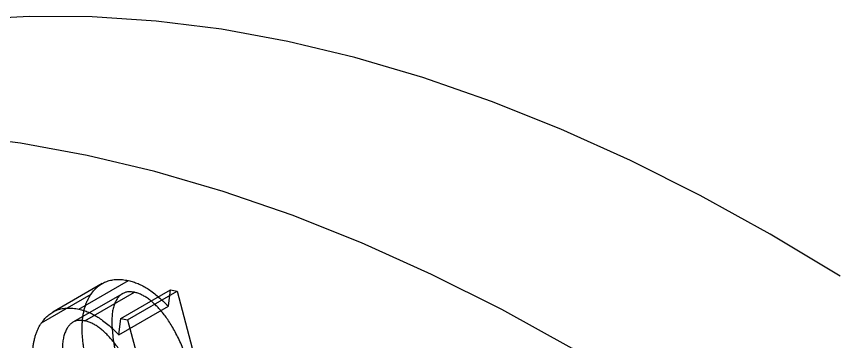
# Paper-space layout 'Sheet2' of a CAD drawing. Header units: inches. Extents: x 0 to 16.3, y 0 to 11.5.
# Drawn here: x 13.425 to 14.01, y 10.712 to 10.944 of the extents above; entities that cross this region are included whole.
import ezdxf

# ---------------------------------------------------------------- set-up
doc = ezdxf.new("R2010")
doc.units = ezdxf.units.IN
doc.header["$MEASUREMENT"] = 0

psp = doc.layouts.new('Sheet2')

# ---------------------------------------------------------------- linework, layer by layer
at = {"color": 7, "linetype": 'Continuous', "lineweight": 25}
for p, q in [((13.486587, 10.753694), (13.451231, 10.733284)), ((13.469956, 10.735367), (13.505311, 10.755778)), ((13.474187, 10.726997), (13.509542, 10.747407)), ((13.499933, 10.728713), (13.535289, 10.749123)), ((13.504706, 10.727695), (13.540061, 10.748105)), ((13.533825, 10.737418), (13.535289, 10.749123)), ((13.535289, 10.749123), (13.540061, 10.748105)), ((13.540061, 10.748105), (13.553676, 10.696644)), ((13.443247, 10.72564), (13.478602, 10.74605)), ((13.500986, 10.74643), (13.46563, 10.726019)), ((13.498469, 10.717008), (13.533825, 10.737418)), ((13.498469, 10.717008), (13.499933, 10.728713)), ((13.499933, 10.728713), (13.504706, 10.727695)), ((13.504706, 10.727695), (13.518321, 10.676234))]:
    psp.add_line(p, q, dxfattribs=at)
at = {"color": 7, "linetype": 'Continuous', "lineweight": 25, "flags": 128}
for points in [[(14.013369, 10.758894), (13.963397, 10.789005), (13.913425, 10.81659), (13.863549, 10.841596), (13.813864, 10.863974), (13.764466, 10.883683), (13.715448, 10.900684), (13.666906, 10.914945), (13.618932, 10.926438), (13.571618, 10.935141), (13.525054, 10.941038), (13.47933, 10.944117), (13.434533, 10.944373), (13.39075, 10.941805)], [(14.021873, 10.571605), (13.972238, 10.609154), (13.922312, 10.644341), (13.872193, 10.677099), (13.821975, 10.707364), (13.771758, 10.735078), (13.721638, 10.760187), (13.671713, 10.782643), (13.622078, 10.802402), (13.572829, 10.819426), (13.524063, 10.833682), (13.475873, 10.845142), (13.428352, 10.853785), (13.381594, 10.859593)]]:
    psp.add_lwpolyline(points, dxfattribs=at)
at = {"color": 7, "linetype": 'Continuous', "lineweight": 25}
for points, knots in [([(13.478602, 10.74605), (13.479385, 10.747122), (13.480926, 10.749232), (13.483651, 10.751771), (13.486604, 10.753826), (13.489834, 10.755311), (13.49331, 10.756285), (13.497065, 10.756654), (13.501061, 10.756559), (13.503883, 10.75604), (13.505311, 10.755778)], [0, 0, 0, 0, 0.1302659, 0.2562811, 0.3800323, 0.5030209, 0.6243837, 0.7470444, 0.8719707, 1, 1, 1, 1]), ([(13.505311, 10.755778), (13.506449, 10.755501), (13.508689, 10.754956), (13.512097, 10.753667), (13.515457, 10.752086), (13.518827, 10.75014), (13.522301, 10.747762), (13.525948, 10.74481), (13.529838, 10.741365), (13.532461, 10.738769), (13.533825, 10.737418)], [0, 0, 0, 0, 0.1217889, 0.2398384, 0.3551576, 0.4686389, 0.5860758, 0.7135427, 0.851015, 1, 1, 1, 1]), ([(13.509542, 10.747407), (13.508665, 10.747552), (13.506939, 10.747836), (13.504516, 10.747762), (13.502351, 10.74716), (13.500372, 10.746157), (13.498659, 10.744636), (13.497101, 10.74274), (13.49585, 10.740288), (13.494745, 10.737464), (13.493936, 10.734115), (13.493521, 10.730173), (13.493403, 10.725725), (13.493641, 10.720719), (13.494211, 10.715177), (13.495135, 10.709084), (13.496345, 10.702465), (13.497404, 10.69784), (13.497952, 10.695446)], [0, 0, 0, 0, 0.0480702, 0.0945404, 0.1407213, 0.1868609, 0.2342385, 0.2832607, 0.3351351, 0.3898315, 0.4480911, 0.5103331, 0.5776642, 0.6498949, 0.7281468, 0.81242, 0.9029097, 1, 1, 1, 1]), ([(13.547741, 10.697917), (13.547078, 10.699751), (13.545788, 10.703319), (13.543705, 10.708512), (13.541534, 10.713391), (13.539302, 10.71795), (13.53698, 10.722175), (13.534618, 10.726088), (13.532159, 10.729666), (13.52965, 10.732934), (13.527103, 10.735855), (13.524561, 10.738472), (13.522029, 10.740769), (13.519506, 10.742773), (13.51699, 10.744438), (13.514484, 10.745755), (13.511984, 10.746804), (13.51036, 10.747205), (13.509542, 10.747407)], [0, 0, 0, 0, 0.0867211, 0.1687356, 0.2461552, 0.3196302, 0.3886368, 0.4541836, 0.5167785, 0.5768986, 0.634745, 0.6899085, 0.7433785, 0.7952394, 0.8463761, 0.8970138, 0.9481407, 1, 1, 1, 1]), ([(13.475314, 10.698142), (13.475018, 10.69946), (13.474436, 10.702056), (13.473712, 10.705873), (13.47313, 10.709562), (13.472687, 10.713132), (13.472385, 10.716582), (13.472218, 10.719909), (13.472221, 10.723092), (13.47237, 10.726142), (13.472612, 10.729098), (13.473049, 10.731896), (13.473597, 10.734592), (13.474336, 10.737124), (13.475164, 10.73958), (13.476184, 10.741852), (13.477291, 10.744059), (13.478163, 10.745384), (13.478602, 10.74605)], [0, 0, 0, 0, 0.0697864, 0.1374544, 0.2039967, 0.269104, 0.3329121, 0.3960151, 0.4576652, 0.5184969, 0.5790802, 0.6387829, 0.6986246, 0.7584595, 0.8182267, 0.8783924, 0.9387999, 1, 1, 1, 1]), ([(13.443247, 10.72564), (13.44403, 10.726712), (13.445571, 10.728822), (13.448296, 10.731361), (13.451248, 10.733415), (13.454479, 10.734901), (13.457954, 10.735875), (13.461709, 10.736244), (13.465706, 10.736149), (13.468528, 10.73563), (13.469956, 10.735367)], [0, 0, 0, 0, 0.1302659, 0.2562811, 0.3800323, 0.5030209, 0.6243837, 0.7470444, 0.8719707, 1, 1, 1, 1]), ([(13.469956, 10.735367), (13.471093, 10.735091), (13.473334, 10.734545), (13.476742, 10.733257), (13.480102, 10.731676), (13.483471, 10.72973), (13.486945, 10.727352), (13.490593, 10.7244), (13.494483, 10.720955), (13.497105, 10.718359), (13.498469, 10.717008)], [0, 0, 0, 0, 0.1217889, 0.2398384, 0.3551576, 0.4686389, 0.5860758, 0.7135427, 0.851015, 1, 1, 1, 1]), ([(13.439958, 10.677732), (13.439663, 10.67905), (13.439081, 10.681646), (13.438357, 10.685463), (13.437775, 10.689151), (13.437331, 10.692722), (13.43703, 10.696172), (13.436863, 10.699499), (13.436865, 10.702682), (13.437014, 10.705732), (13.437257, 10.708688), (13.437694, 10.711485), (13.438242, 10.714182), (13.438981, 10.716714), (13.439808, 10.71917), (13.440829, 10.721442), (13.441936, 10.723649), (13.442808, 10.724973), (13.443247, 10.72564)], [0, 0, 0, 0, 0.0697864, 0.1374544, 0.2039967, 0.269104, 0.3329121, 0.3960151, 0.4576652, 0.5184969, 0.5790802, 0.6387829, 0.6986246, 0.7584595, 0.8182267, 0.8783924, 0.9387999, 1, 1, 1, 1]), ([(13.474187, 10.726997), (13.473309, 10.727142), (13.471584, 10.727426), (13.469161, 10.727352), (13.466996, 10.72675), (13.465017, 10.725747), (13.463304, 10.724226), (13.461746, 10.72233), (13.460495, 10.719877), (13.459389, 10.717054), (13.45858, 10.713704), (13.458166, 10.709763), (13.458048, 10.705315), (13.458286, 10.700308), (13.458855, 10.694767), (13.45978, 10.688674), (13.46099, 10.682055), (13.462049, 10.67743), (13.462597, 10.675036)], [0, 0, 0, 0, 0.0480702, 0.0945404, 0.1407213, 0.1868609, 0.2342385, 0.2832607, 0.3351351, 0.3898315, 0.4480911, 0.5103331, 0.5776642, 0.6498949, 0.7281468, 0.81242, 0.9029097, 1, 1, 1, 1]), ([(13.512385, 10.677507), (13.511722, 10.679341), (13.510432, 10.682909), (13.50835, 10.688102), (13.506179, 10.692981), (13.503947, 10.697539), (13.501625, 10.701765), (13.499263, 10.705678), (13.496804, 10.709256), (13.494295, 10.712523), (13.491748, 10.715445), (13.489205, 10.718062), (13.486674, 10.720359), (13.484151, 10.722363), (13.481634, 10.724028), (13.479129, 10.725345), (13.476628, 10.726394), (13.475004, 10.726795), (13.474187, 10.726997)], [0, 0, 0, 0, 0.0867211, 0.1687356, 0.2461552, 0.3196302, 0.3886368, 0.4541836, 0.5167785, 0.5768986, 0.634745, 0.6899085, 0.7433785, 0.7952394, 0.8463761, 0.8970138, 0.9481407, 1, 1, 1, 1])]:
    psp.add_open_spline(points, degree=3, knots=knots, dxfattribs=at)

doc.saveas('drawing.dxf')
